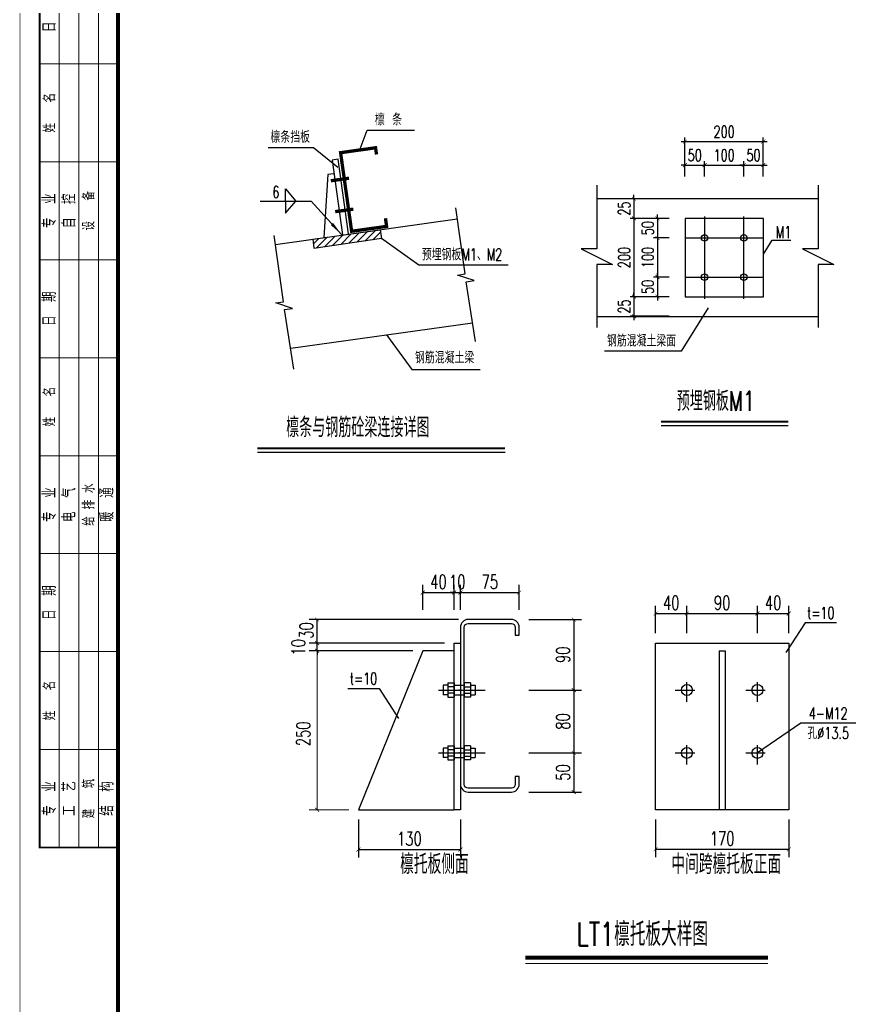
# Model space of a CAD drawing. Extents: x -21254 to 860439, y -324318 to 454338.
# Drawn here: x 716720 to 738396, y -209912 to -184760 of the extents above; entities that cross this region are included whole.
import ezdxf
from ezdxf.enums import TextEntityAlignment as Align

# ---------------------------------------------------------------- set-up
doc = ezdxf.new("R2010")
doc.units = 0
doc.header["$LTSCALE"] = 1000
doc.header["$MEASUREMENT"] = 0
for name, pattern in [('CONTINOUS', [0]), ('DASH', [0.35, 0.25, -0.1]), ('DASHED', [0.75, 0.5, -0.25]), ('DOTE', [2.42, 2, -0.2, 0.02, -0.2])]:
    doc.linetypes.add(name, pattern=pattern)
doc.layers.get('0').update_dxf_attribs({"linetype": 'CONTINUOUS'})
doc.layers.get('Defpoints').update_dxf_attribs({"linetype": 'CONTINUOUS', "lineweight": 5})
for name, color, linetype in [('COLUMN', 2, 'CONTINUOUS'), ('DIMENSION', 3, 'CONTINUOUS'), ('DOTE', 1, 'DOTE'), ('LIANG', 2, 'CONTINOUS'), ('LIANG_LT', 2, 'CONTINUOUS'), ('TEXT', 7, 'CONTINUOUS')]:
    doc.layers.add(name, color=color, linetype=linetype)
doc.layers.add('DIM', color=3, linetype='CONTINUOUS', lineweight=5)
doc.layers.add('FRAME', color=3, linetype='CONTINUOUS', lineweight=5)
doc.styles.add('DXFS', font='txt.shx', dxfattribs={"width": 0.65, "bigfont": 'dxfs.shx'})
doc.styles.add('TSSD_Dimension', font='TXT.shx', dxfattribs={"width": 0.7, "bigfont": 'hztxt.shx'})
doc.styles.add('TSSD_REIN', font='Tssdeng.shx', dxfattribs={"width": 0.7, "bigfont": 'hztxt.shx'})
doc.dimstyles.new('TSSD_100_100', dxfattribs={"dimtxt": 300, "dimasz": 100, "dimexe": 100, "dimexo": 250, "dimgap": 100, "dimtad": 1, "dimdec": 0, "dimzin": 0, "dimdsep": 46, "dimtxsty": 'TSSD_Dimension', "dimblk": 'ARCHTICK', "dimcen": 0, "dimdle": 100, "dimclrt": 3, "dimadec": 0, "dimazin": 0, "dimtfac": 1, "dimtdec": 0, "dimtix": 1, "dimtmove": 2, "dimatfit": 3, "dimfxl": 1, "dimtolj": 1, "dimtzin": 0, "dimarcsym": 0})
doc.dimstyles.new('TSSD_5_100', dxfattribs={"dimtxt": 350, "dimasz": 100, "dimexe": 200, "dimexo": 250, "dimgap": 100, "dimtad": 1, "dimdec": 0, "dimlfac": 0.05, "dimzin": 0, "dimdsep": 46, "dimtxsty": 'TSSD_Dimension', "dimblk": 'ARCHTICK', "dimblk1": 'ARCHTICK', "dimblk2": 'ARCHTICK', "dimcen": 0, "dimclrt": 7, "dimadec": 0, "dimazin": 0, "dimtfac": 1, "dimtdec": 0, "dimtix": 1, "dimtmove": 2, "dimatfit": 3, "dimldrblk": 'ARCHTICK', "dimfxl": 1, "dimtolj": 1, "dimtzin": 0, "dimarcsym": 0})

# ---------------------------------------------------------------- blocks, each defined once
blk = doc.blocks.new('_ARCHTICK')
at = {"color": 0, "linetype": 'ByBlock', "const_width": 0.15}
blk.add_lwpolyline([(-0.5, -0.5), (0.5, 0.5)], dxfattribs=at)
blk = doc.blocks.new('*D2110')
at = {"layer": 'Defpoints', "color": 0, "transparency": 16777216}
for p in [(733537, -189829), (732393, -191829), (733537, -191829)]:
    blk.add_point(p, dxfattribs=at)
at = {"layer": 'DIMENSION', "color": 0, "lineweight": -2, "transparency": 16777216}
for p, q in [((733287, -189829), (732293, -189829)), ((732393, -189729), (732393, -191929)), ((733287, -191829), (732293, -191829))]:
    blk.add_line(p, q, dxfattribs=at)
at = {"layer": 'DIMENSION', "color": 0, "lineweight": -2, "transparency": 16777216, "xscale": 100, "yscale": 100, "zscale": 100}
for p, rotation in [((732393, -189829), 90), ((732393, -191829), 270)]:
    blk.add_blockref('_ARCHTICK', p, dxfattribs=dict(at, rotation=rotation))
at = {"layer": 'DIMENSION', "color": 3, "transparency": 16777216, "insert": (732143, -190829), "char_height": 300, "attachment_point": 5, "rotation": 90, "style": 'TSSD_Dimension'}
blk.add_mtext('\\A1;200', dxfattribs=at)
blk = doc.blocks.new('*D2111')
at = {"layer": 'Defpoints', "color": 0, "transparency": 16777216}
for p in [(733537, -190329), (732993, -191329), (733537, -191329)]:
    blk.add_point(p, dxfattribs=at)
at = {"layer": 'DIMENSION', "color": 0, "lineweight": -2, "transparency": 16777216}
for p, q in [((733287, -190329), (732893, -190329)), ((732993, -190229), (732993, -191429)), ((733287, -191329), (732893, -191329))]:
    blk.add_line(p, q, dxfattribs=at)
at = {"layer": 'DIMENSION', "color": 0, "lineweight": -2, "transparency": 16777216, "xscale": 100, "yscale": 100, "zscale": 100}
for p, rotation in [((732993, -190329), 90), ((732993, -191329), 270)]:
    blk.add_blockref('_ARCHTICK', p, dxfattribs=dict(at, rotation=rotation))
at = {"layer": 'DIMENSION', "color": 3, "transparency": 16777216, "insert": (732743, -190829), "char_height": 300, "attachment_point": 5, "rotation": 90, "style": 'TSSD_Dimension'}
blk.add_mtext('\\A1;100', dxfattribs=at)
blk = doc.blocks.new('*D1801')
at = {"layer": 'Defpoints', "color": 0, "transparency": 16777216}
for p in [(733537, -191329), (732993, -191829), (733537, -191829)]:
    blk.add_point(p, dxfattribs=at)
at = {"layer": 'DIMENSION', "color": 0, "lineweight": -2, "transparency": 16777216}
for p, q in [((733287, -191329), (732893, -191329)), ((732993, -191329), (732993, -191229)), ((732993, -191329), (732993, -191829)), ((733287, -191829), (732893, -191829)), ((732993, -191829), (732993, -191929))]:
    blk.add_line(p, q, dxfattribs=at)
at = {"layer": 'DIMENSION', "color": 0, "lineweight": -2, "transparency": 16777216, "xscale": 100, "yscale": 100, "zscale": 100}
for p, rotation in [((732993, -191329), 270), ((732993, -191829), 90)]:
    blk.add_blockref('_ARCHTICK', p, dxfattribs=dict(at, rotation=rotation))
at = {"layer": 'DIMENSION', "color": 3, "transparency": 16777216, "insert": (732743, -191579), "char_height": 300, "attachment_point": 5, "rotation": 90, "style": 'TSSD_Dimension'}
blk.add_mtext('\\A1;50', dxfattribs=at)
blk = doc.blocks.new('*D1802')
at = {"layer": 'Defpoints', "color": 0, "transparency": 16777216}
for p in [(733537, -191829), (732393, -192329), (733537, -192329)]:
    blk.add_point(p, dxfattribs=at)
at = {"layer": 'DIMENSION', "color": 0, "lineweight": -2, "transparency": 16777216}
for p, q in [((733287, -191829), (732293, -191829)), ((732393, -191829), (732393, -191729)), ((732393, -191829), (732393, -192329)), ((733287, -192329), (732293, -192329)), ((732393, -192329), (732393, -192429))]:
    blk.add_line(p, q, dxfattribs=at)
at = {"layer": 'DIMENSION', "color": 0, "lineweight": -2, "transparency": 16777216, "xscale": 100, "yscale": 100, "zscale": 100}
for p, rotation in [((732393, -191829), 270), ((732393, -192329), 90)]:
    blk.add_blockref('_ARCHTICK', p, dxfattribs=dict(at, rotation=rotation))
at = {"layer": 'DIMENSION', "color": 3, "transparency": 16777216, "insert": (732143, -192079), "char_height": 300, "attachment_point": 5, "rotation": 90, "style": 'TSSD_Dimension'}
blk.add_mtext('\\A1;25', dxfattribs=at)
blk = doc.blocks.new('*D1803')
at = {"layer": 'Defpoints', "color": 0, "transparency": 16777216}
for p in [(735693, -187869), (733693, -189014), (735693, -189014)]:
    blk.add_point(p, dxfattribs=at)
at = {"layer": 'DIMENSION', "color": 0, "lineweight": -2, "transparency": 16777216}
for p, q in [((733593, -187869), (735793, -187869)), ((733693, -188764), (733693, -187769)), ((735693, -188764), (735693, -187769))]:
    blk.add_line(p, q, dxfattribs=at)
at = {"layer": 'DIMENSION', "color": 0, "lineweight": -2, "transparency": 16777216, "xscale": 100, "yscale": 100, "zscale": 100, "rotation": 180}
blk.add_blockref('_ARCHTICK', (733693, -187869), dxfattribs=at)
at = {"layer": 'DIMENSION', "color": 0, "lineweight": -2, "transparency": 16777216, "xscale": 100, "yscale": 100, "zscale": 100}
blk.add_blockref('_ARCHTICK', (735693, -187869), dxfattribs=at)
at = {"layer": 'DIMENSION', "color": 3, "transparency": 16777216, "insert": (734693, -187619), "char_height": 300, "attachment_point": 5, "style": 'TSSD_Dimension'}
blk.add_mtext('\\A1;200', dxfattribs=at)
blk = doc.blocks.new('*D1804')
at = {"layer": 'Defpoints', "color": 0, "transparency": 16777216}
for p in [(735193, -188469), (734193, -189014), (735193, -189014)]:
    blk.add_point(p, dxfattribs=at)
at = {"layer": 'DIMENSION', "color": 0, "lineweight": -2, "transparency": 16777216}
for p, q in [((734193, -188764), (734193, -188369)), ((735193, -188764), (735193, -188369)), ((734093, -188469), (735293, -188469))]:
    blk.add_line(p, q, dxfattribs=at)
at = {"layer": 'DIMENSION', "color": 0, "lineweight": -2, "transparency": 16777216, "xscale": 100, "yscale": 100, "zscale": 100, "rotation": 180}
blk.add_blockref('_ARCHTICK', (734193, -188469), dxfattribs=at)
at = {"layer": 'DIMENSION', "color": 0, "lineweight": -2, "transparency": 16777216, "xscale": 100, "yscale": 100, "zscale": 100}
blk.add_blockref('_ARCHTICK', (735193, -188469), dxfattribs=at)
at = {"layer": 'DIMENSION', "color": 3, "transparency": 16777216, "insert": (734693, -188219), "char_height": 300, "attachment_point": 5, "style": 'TSSD_Dimension'}
blk.add_mtext('\\A1;100', dxfattribs=at)
blk = doc.blocks.new('*D1805')
at = {"layer": 'Defpoints', "color": 0, "transparency": 16777216}
for p in [(734193, -188469), (733693, -189014), (734193, -189014)]:
    blk.add_point(p, dxfattribs=at)
at = {"layer": 'DIMENSION', "color": 0, "lineweight": -2, "transparency": 16777216}
for p, q in [((733693, -188764), (733693, -188369)), ((734193, -188764), (734193, -188369)), ((733693, -188469), (733593, -188469)), ((733693, -188469), (734193, -188469)), ((734193, -188469), (734293, -188469))]:
    blk.add_line(p, q, dxfattribs=at)
at = {"layer": 'DIMENSION', "color": 0, "lineweight": -2, "transparency": 16777216, "xscale": 100, "yscale": 100, "zscale": 100}
blk.add_blockref('_ARCHTICK', (733693, -188469), dxfattribs=at)
at = {"layer": 'DIMENSION', "color": 0, "lineweight": -2, "transparency": 16777216, "xscale": 100, "yscale": 100, "zscale": 100, "rotation": 180}
blk.add_blockref('_ARCHTICK', (734193, -188469), dxfattribs=at)
at = {"layer": 'DIMENSION', "color": 3, "transparency": 16777216, "insert": (733943, -188219), "char_height": 300, "attachment_point": 5, "style": 'TSSD_Dimension'}
blk.add_mtext('\\A1;50', dxfattribs=at)
blk = doc.blocks.new('*D1806')
at = {"layer": 'Defpoints', "color": 0, "transparency": 16777216}
for p in [(733537, -189829), (732993, -190329), (733537, -190329)]:
    blk.add_point(p, dxfattribs=at)
at = {"layer": 'DIMENSION', "color": 0, "lineweight": -2, "transparency": 16777216}
for p, q in [((733287, -189829), (732893, -189829)), ((732993, -189829), (732993, -189729)), ((732993, -189829), (732993, -190329)), ((733287, -190329), (732893, -190329)), ((732993, -190329), (732993, -190429))]:
    blk.add_line(p, q, dxfattribs=at)
at = {"layer": 'DIMENSION', "color": 0, "lineweight": -2, "transparency": 16777216, "xscale": 100, "yscale": 100, "zscale": 100}
for p, rotation in [((732993, -189829), 270), ((732993, -190329), 90)]:
    blk.add_blockref('_ARCHTICK', p, dxfattribs=dict(at, rotation=rotation))
at = {"layer": 'DIMENSION', "color": 3, "transparency": 16777216, "insert": (732743, -190079), "char_height": 300, "attachment_point": 5, "rotation": 90, "style": 'TSSD_Dimension'}
blk.add_mtext('\\A1;50', dxfattribs=at)
blk = doc.blocks.new('*D1807')
at = {"layer": 'Defpoints', "color": 0, "transparency": 16777216}
for p in [(733537, -189329), (732393, -189829), (733537, -189829)]:
    blk.add_point(p, dxfattribs=at)
at = {"layer": 'DIMENSION', "color": 0, "lineweight": -2, "transparency": 16777216}
for p, q in [((733287, -189329), (732293, -189329)), ((732393, -189329), (732393, -189229)), ((732393, -189329), (732393, -189829)), ((733287, -189829), (732293, -189829)), ((732393, -189829), (732393, -189929))]:
    blk.add_line(p, q, dxfattribs=at)
at = {"layer": 'DIMENSION', "color": 0, "lineweight": -2, "transparency": 16777216, "xscale": 100, "yscale": 100, "zscale": 100}
for p, rotation in [((732393, -189329), 270), ((732393, -189829), 90)]:
    blk.add_blockref('_ARCHTICK', p, dxfattribs=dict(at, rotation=rotation))
at = {"layer": 'DIMENSION', "color": 3, "transparency": 16777216, "insert": (732143, -189579), "char_height": 300, "attachment_point": 5, "rotation": 90, "style": 'TSSD_Dimension'}
blk.add_mtext('\\A1;25', dxfattribs=at)
blk = doc.blocks.new('*D1808')
at = {"layer": 'Defpoints', "color": 0, "transparency": 16777216}
for p in [(735693, -188469), (735193, -189014), (735693, -189014)]:
    blk.add_point(p, dxfattribs=at)
at = {"layer": 'DIMENSION', "color": 0, "lineweight": -2, "transparency": 16777216}
for p, q in [((735193, -188764), (735193, -188369)), ((735693, -188764), (735693, -188369)), ((735193, -188469), (735093, -188469)), ((735193, -188469), (735693, -188469)), ((735693, -188469), (735793, -188469))]:
    blk.add_line(p, q, dxfattribs=at)
at = {"layer": 'DIMENSION', "color": 0, "lineweight": -2, "transparency": 16777216, "xscale": 100, "yscale": 100, "zscale": 100}
blk.add_blockref('_ARCHTICK', (735193, -188469), dxfattribs=at)
at = {"layer": 'DIMENSION', "color": 0, "lineweight": -2, "transparency": 16777216, "xscale": 100, "yscale": 100, "zscale": 100, "rotation": 180}
blk.add_blockref('_ARCHTICK', (735693, -188469), dxfattribs=at)
at = {"layer": 'DIMENSION', "color": 3, "transparency": 16777216, "insert": (735443, -188219), "char_height": 300, "attachment_point": 5, "style": 'TSSD_Dimension'}
blk.add_mtext('\\A1;50', dxfattribs=at)
blk = doc.blocks.new('M12')
at = {"layer": 'LIANG'}
for p, q in [((-20.5, 6), (-20.5, -6)), ((-14.5, 6), (-20.5, 6)), ((-14.5, 9), (-14.5, -9)), ((-14.5, 9), (-6.5, 9)), ((-6.5, 4), (-14.5, 4)), ((-6.5, 9), (-6.5, -9)), ((14.5, 9), (6.5, 9)), ((6.5, 9), (6.5, -9)), ((6.5, 4), (14.5, 4)), ((14.5, 9), (14.5, -9)), ((14.5, 6), (20.5, 6)), ((20.5, 6), (20.5, -6)), ((-14.5, -6), (-20.5, -6)), ((-6.5, -4), (-14.5, -4)), ((-14.5, -9), (-6.5, -9)), ((6.5, -4), (14.5, -4)), ((14.5, -9), (6.5, -9)), ((14.5, -6), (20.5, -6))]:
    blk.add_line(p, q, dxfattribs=at)
at = {"layer": 'LIANG', "linetype": 'DASH', "ltscale": 0.2}
for p, q in [((6.5, 6), (-6.5, 6)), ((6.5, -6), (-6.5, -6))]:
    blk.add_line(p, q, dxfattribs=at)
at = {"layer": 'LIANG'}
blk.add_point((0, 0), dxfattribs=at)
blk = doc.blocks.new('*D1831')
at = {"layer": 'Defpoints', "color": 0, "transparency": 16777216}
for p in [(725363, -204921), (727964, -204921), (727964, -205938)]:
    blk.add_point(p, dxfattribs=at)
at = {"layer": 'DIM', "color": 0, "lineweight": -2, "transparency": 16777216}
for p, q in [((725363, -205171), (725363, -206138)), ((727964, -205171), (727964, -206138)), ((725363, -205938), (727964, -205938))]:
    blk.add_line(p, q, dxfattribs=at)
at = {"layer": 'DIM', "color": 0, "lineweight": -2, "transparency": 16777216, "xscale": 100, "yscale": 100, "zscale": 100, "rotation": 180}
blk.add_blockref('_ARCHTICK', (725363, -205938), dxfattribs=at)
at = {"layer": 'DIM', "color": 0, "lineweight": -2, "transparency": 16777216, "xscale": 100, "yscale": 100, "zscale": 100}
blk.add_blockref('_ARCHTICK', (727964, -205938), dxfattribs=at)
at = {"layer": 'DIM', "color": 7, "transparency": 16777216, "insert": (726663, -205663), "char_height": 350, "attachment_point": 5, "style": 'TSSD_Dimension'}
blk.add_mtext('\\A1;130', dxfattribs=at)
blk = doc.blocks.new('*D1832')
at = {"layer": 'Defpoints', "color": 0, "transparency": 16777216}
for p in [(729464, -200067), (729464, -201867), (730856, -201867)]:
    blk.add_point(p, dxfattribs=at)
at = {"layer": 'DIM', "color": 0, "lineweight": -2, "transparency": 16777216}
for p, q in [((729714, -200067), (731056, -200067)), ((730856, -200067), (730856, -201867)), ((729714, -201867), (731056, -201867))]:
    blk.add_line(p, q, dxfattribs=at)
at = {"layer": 'DIM', "color": 0, "lineweight": -2, "transparency": 16777216, "xscale": 100, "yscale": 100, "zscale": 100}
for p, rotation in [((730856, -200067), 90), ((730856, -201867), 270)]:
    blk.add_blockref('_ARCHTICK', p, dxfattribs=dict(at, rotation=rotation))
at = {"layer": 'DIM', "color": 7, "transparency": 16777216, "insert": (730581, -200967), "char_height": 350, "attachment_point": 5, "rotation": 90, "style": 'TSSD_Dimension'}
blk.add_mtext('\\A1;90', dxfattribs=at)
blk = doc.blocks.new('*D1833')
at = {"layer": 'Defpoints', "color": 0, "transparency": 16777216}
for p in [(729464, -201867), (729464, -203471), (730856, -203471)]:
    blk.add_point(p, dxfattribs=at)
at = {"layer": 'DIM', "color": 0, "lineweight": -2, "transparency": 16777216}
for p, q in [((729714, -201867), (731056, -201867)), ((730856, -201867), (730856, -203471)), ((729714, -203471), (731056, -203471))]:
    blk.add_line(p, q, dxfattribs=at)
at = {"layer": 'DIM', "color": 0, "lineweight": -2, "transparency": 16777216, "xscale": 100, "yscale": 100, "zscale": 100}
for p, rotation in [((730856, -201867), 90), ((730856, -203471), 270)]:
    blk.add_blockref('_ARCHTICK', p, dxfattribs=dict(at, rotation=rotation))
at = {"layer": 'DIM', "color": 7, "transparency": 16777216, "insert": (730581, -202669), "char_height": 350, "attachment_point": 5, "rotation": 90, "style": 'TSSD_Dimension'}
blk.add_mtext('\\A1;80', dxfattribs=at)
blk = doc.blocks.new('*D1834')
at = {"layer": 'Defpoints', "color": 0, "transparency": 16777216}
for p in [(729464, -203471), (729464, -204471), (730856, -204471)]:
    blk.add_point(p, dxfattribs=at)
at = {"layer": 'DIM', "color": 0, "lineweight": -2, "transparency": 16777216}
for p, q in [((729714, -203471), (731056, -203471)), ((730856, -203471), (730856, -204471)), ((729714, -204471), (731056, -204471))]:
    blk.add_line(p, q, dxfattribs=at)
at = {"layer": 'DIM', "color": 0, "lineweight": -2, "transparency": 16777216, "xscale": 100, "yscale": 100, "zscale": 100}
for p, rotation in [((730856, -203471), 90), ((730856, -204471), 270)]:
    blk.add_blockref('_ARCHTICK', p, dxfattribs=dict(at, rotation=rotation))
at = {"layer": 'DIM', "color": 7, "transparency": 16777216, "insert": (730581, -203971), "char_height": 350, "attachment_point": 5, "rotation": 90, "style": 'TSSD_Dimension'}
blk.add_mtext('\\A1;50', dxfattribs=at)
blk = doc.blocks.new('*D1835')
at = {"layer": 'Defpoints', "color": 0, "transparency": 16777216}
for p in [(727804, -199380), (727004, -200067), (727804, -200067)]:
    blk.add_point(p, dxfattribs=at)
at = {"layer": 'DIM', "color": 0, "lineweight": -2, "transparency": 16777216}
for p, q in [((727004, -199817), (727004, -199180)), ((727804, -199817), (727804, -199180)), ((727004, -199380), (727804, -199380))]:
    blk.add_line(p, q, dxfattribs=at)
at = {"layer": 'DIM', "color": 0, "lineweight": -2, "transparency": 16777216, "xscale": 100, "yscale": 100, "zscale": 100, "rotation": 180}
blk.add_blockref('_ARCHTICK', (727004, -199380), dxfattribs=at)
at = {"layer": 'DIM', "color": 0, "lineweight": -2, "transparency": 16777216, "xscale": 100, "yscale": 100, "zscale": 100}
blk.add_blockref('_ARCHTICK', (727804, -199380), dxfattribs=at)
at = {"layer": 'DIM', "color": 7, "transparency": 16777216, "insert": (727404, -199105), "char_height": 350, "attachment_point": 5, "style": 'TSSD_Dimension'}
blk.add_mtext('\\A1;40', dxfattribs=at)
blk = doc.blocks.new('*D1836')
at = {"layer": 'Defpoints', "color": 0, "transparency": 16777216}
for p in [(727964, -199380), (727804, -200067), (727964, -200067)]:
    blk.add_point(p, dxfattribs=at)
at = {"layer": 'DIM', "color": 0, "lineweight": -2, "transparency": 16777216}
for p, q in [((727804, -199817), (727804, -199180)), ((727964, -199817), (727964, -199180)), ((727804, -199380), (727704, -199380)), ((727804, -199380), (727964, -199380)), ((727964, -199380), (728064, -199380))]:
    blk.add_line(p, q, dxfattribs=at)
at = {"layer": 'DIM', "color": 0, "lineweight": -2, "transparency": 16777216, "xscale": 100, "yscale": 100, "zscale": 100}
blk.add_blockref('_ARCHTICK', (727804, -199380), dxfattribs=at)
at = {"layer": 'DIM', "color": 0, "lineweight": -2, "transparency": 16777216, "xscale": 100, "yscale": 100, "zscale": 100, "rotation": 180}
blk.add_blockref('_ARCHTICK', (727964, -199380), dxfattribs=at)
at = {"layer": 'DIM', "color": 7, "transparency": 16777216, "insert": (727884, -199105), "char_height": 350, "attachment_point": 5, "style": 'TSSD_Dimension'}
blk.add_mtext('\\A1;10', dxfattribs=at)
blk = doc.blocks.new('*D1837')
at = {"layer": 'Defpoints', "color": 0, "transparency": 16777216}
for p in [(729464, -199380), (727964, -200067), (729464, -200067)]:
    blk.add_point(p, dxfattribs=at)
at = {"layer": 'DIM', "color": 0, "lineweight": -2, "transparency": 16777216}
for p, q in [((727964, -199817), (727964, -199180)), ((729464, -199817), (729464, -199180)), ((727964, -199380), (729464, -199380))]:
    blk.add_line(p, q, dxfattribs=at)
at = {"layer": 'DIM', "color": 0, "lineweight": -2, "transparency": 16777216, "xscale": 100, "yscale": 100, "zscale": 100, "rotation": 180}
blk.add_blockref('_ARCHTICK', (727964, -199380), dxfattribs=at)
at = {"layer": 'DIM', "color": 0, "lineweight": -2, "transparency": 16777216, "xscale": 100, "yscale": 100, "zscale": 100}
blk.add_blockref('_ARCHTICK', (729464, -199380), dxfattribs=at)
at = {"layer": 'DIM', "color": 7, "transparency": 16777216, "insert": (728714, -199105), "char_height": 350, "attachment_point": 5, "style": 'TSSD_Dimension'}
blk.add_mtext('\\A1;75', dxfattribs=at)
blk = doc.blocks.new('*D1838')
at = {"layer": 'Defpoints', "color": 0, "transparency": 16777216}
for p in [(724307, -200667), (727804, -200667), (727004, -200865)]:
    blk.add_point(p, dxfattribs=at)
at = {"layer": 'DIM', "color": 0, "lineweight": -2, "transparency": 16777216}
for p, q in [((727554, -200667), (724107, -200667)), ((724307, -200667), (724307, -200567)), ((724307, -200865), (724307, -200667)), ((726754, -200865), (724107, -200865)), ((724307, -200865), (724307, -200965))]:
    blk.add_line(p, q, dxfattribs=at)
at = {"layer": 'DIM', "color": 0, "lineweight": -2, "transparency": 16777216, "xscale": 100, "yscale": 100, "zscale": 100}
for p, rotation in [((724307, -200667), 270), ((724307, -200865), 90)]:
    blk.add_blockref('_ARCHTICK', p, dxfattribs=dict(at, rotation=rotation))
at = {"layer": 'DIM', "color": 7, "transparency": 16777216, "insert": (723827, -200775), "char_height": 350, "attachment_point": 5, "rotation": 90, "style": 'TSSD_Dimension'}
blk.add_mtext('\\A1;10', dxfattribs=at)
blk = doc.blocks.new('*D1839')
at = {"layer": 'Defpoints', "color": 0, "transparency": 16777216}
for p in [(724307, -200067), (728164, -200067), (727004, -200667)]:
    blk.add_point(p, dxfattribs=at)
at = {"layer": 'DIM', "color": 0, "lineweight": -2, "transparency": 16777216}
for p, q in [((727914, -200067), (724107, -200067)), ((724307, -200667), (724307, -200067)), ((726754, -200667), (724107, -200667))]:
    blk.add_line(p, q, dxfattribs=at)
at = {"layer": 'DIM', "color": 0, "lineweight": -2, "transparency": 16777216, "xscale": 100, "yscale": 100, "zscale": 100}
for p, rotation in [((724307, -200067), 90), ((724307, -200667), 270)]:
    blk.add_blockref('_ARCHTICK', p, dxfattribs=dict(at, rotation=rotation))
at = {"layer": 'DIM', "color": 7, "transparency": 16777216, "insert": (724032, -200346), "char_height": 350, "attachment_point": 5, "rotation": 90, "style": 'TSSD_Dimension'}
blk.add_mtext('\\A1;30', dxfattribs=at)
blk = doc.blocks.new('*D1840')
at = {"layer": 'Defpoints', "color": 0, "transparency": 16777216}
for p in [(733743, -199916), (732943, -200667), (733743, -200667)]:
    blk.add_point(p, dxfattribs=at)
at = {"layer": 'DIM', "color": 0, "lineweight": -2, "transparency": 16777216}
for p, q in [((732943, -200417), (732943, -199716)), ((732943, -199916), (733743, -199916)), ((733743, -200417), (733743, -199716))]:
    blk.add_line(p, q, dxfattribs=at)
at = {"layer": 'DIM', "color": 0, "lineweight": -2, "transparency": 16777216, "xscale": 100, "yscale": 100, "zscale": 100, "rotation": 180}
blk.add_blockref('_ARCHTICK', (732943, -199916), dxfattribs=at)
at = {"layer": 'DIM', "color": 0, "lineweight": -2, "transparency": 16777216, "xscale": 100, "yscale": 100, "zscale": 100}
blk.add_blockref('_ARCHTICK', (733743, -199916), dxfattribs=at)
at = {"layer": 'DIM', "color": 7, "transparency": 16777216, "insert": (733343, -199641), "char_height": 350, "attachment_point": 5, "style": 'TSSD_Dimension'}
blk.add_mtext('\\A1;40', dxfattribs=at)
blk = doc.blocks.new('*D1841')
at = {"layer": 'Defpoints', "color": 0, "transparency": 16777216}
for p in [(735543, -199916), (733743, -200667), (735543, -200667)]:
    blk.add_point(p, dxfattribs=at)
at = {"layer": 'DIM', "color": 0, "lineweight": -2, "transparency": 16777216}
for p, q in [((733743, -200417), (733743, -199716)), ((733743, -199916), (735543, -199916)), ((735543, -200417), (735543, -199716))]:
    blk.add_line(p, q, dxfattribs=at)
at = {"layer": 'DIM', "color": 0, "lineweight": -2, "transparency": 16777216, "xscale": 100, "yscale": 100, "zscale": 100, "rotation": 180}
blk.add_blockref('_ARCHTICK', (733743, -199916), dxfattribs=at)
at = {"layer": 'DIM', "color": 0, "lineweight": -2, "transparency": 16777216, "xscale": 100, "yscale": 100, "zscale": 100}
blk.add_blockref('_ARCHTICK', (735543, -199916), dxfattribs=at)
at = {"layer": 'DIM', "color": 7, "transparency": 16777216, "insert": (734643, -199641), "char_height": 350, "attachment_point": 5, "style": 'TSSD_Dimension'}
blk.add_mtext('\\A1;90', dxfattribs=at)
blk = doc.blocks.new('*D1842')
at = {"layer": 'Defpoints', "color": 0, "transparency": 16777216}
for p in [(736343, -199916), (735543, -200667), (736343, -200667)]:
    blk.add_point(p, dxfattribs=at)
at = {"layer": 'DIM', "color": 0, "lineweight": -2, "transparency": 16777216}
for p, q in [((735543, -200417), (735543, -199716)), ((735543, -199916), (736343, -199916)), ((736343, -200417), (736343, -199716))]:
    blk.add_line(p, q, dxfattribs=at)
at = {"layer": 'DIM', "color": 0, "lineweight": -2, "transparency": 16777216, "xscale": 100, "yscale": 100, "zscale": 100, "rotation": 180}
blk.add_blockref('_ARCHTICK', (735543, -199916), dxfattribs=at)
at = {"layer": 'DIM', "color": 0, "lineweight": -2, "transparency": 16777216, "xscale": 100, "yscale": 100, "zscale": 100}
blk.add_blockref('_ARCHTICK', (736343, -199916), dxfattribs=at)
at = {"layer": 'DIM', "color": 7, "transparency": 16777216, "insert": (735943, -199641), "char_height": 350, "attachment_point": 5, "style": 'TSSD_Dimension'}
blk.add_mtext('\\A1;40', dxfattribs=at)
blk = doc.blocks.new('*D1843')
at = {"layer": 'Defpoints', "color": 0, "transparency": 16777216}
for p in [(732943, -204921), (736343, -204921), (736343, -205931)]:
    blk.add_point(p, dxfattribs=at)
at = {"layer": 'DIM', "color": 0, "lineweight": -2, "transparency": 16777216}
for p, q in [((732943, -205171), (732943, -206131)), ((736343, -205171), (736343, -206131)), ((732943, -205931), (736343, -205931))]:
    blk.add_line(p, q, dxfattribs=at)
at = {"layer": 'DIM', "color": 0, "lineweight": -2, "transparency": 16777216, "xscale": 100, "yscale": 100, "zscale": 100, "rotation": 180}
blk.add_blockref('_ARCHTICK', (732943, -205931), dxfattribs=at)
at = {"layer": 'DIM', "color": 0, "lineweight": -2, "transparency": 16777216, "xscale": 100, "yscale": 100, "zscale": 100}
blk.add_blockref('_ARCHTICK', (736343, -205931), dxfattribs=at)
at = {"layer": 'DIM', "color": 7, "transparency": 16777216, "insert": (734643, -205656), "char_height": 350, "attachment_point": 5, "style": 'TSSD_Dimension'}
blk.add_mtext('\\A1;170', dxfattribs=at)
blk = doc.blocks.new('BW-43091906', base_point=(-152259, 7688, 0))
at = {"layer": 'FRAME'}
for points, const_width in [([(-152259, 49688), (-152259, 7688), (-92859, 7688), (-92859, 49688)], 20), ([(-149759, 48688), (-149759, 8688), (-93859, 8688), (-93859, 48688)], 100)]:
    blk.add_lwpolyline(points, close=True, dxfattribs=dict(at, const_width=const_width))
at = {"layer": 'FRAME', "const_width": 50}
blk.add_lwpolyline([(-149759, 48688), (-151759, 48688), (-151759, 26188), (-149759, 26188)], dxfattribs=at)
at = {"layer": 'FRAME'}
for points in [[(-151259, 26188), (-151259, 48688)], [(-150759, 26188), (-150759, 48688)], [(-150259, 26188), (-150259, 48688)], [(-149759, 46188), (-151759, 46188)], [(-149759, 43688), (-151759, 43688)], [(-149759, 41188), (-151759, 41188)], [(-149759, 38688), (-151759, 38688)], [(-149759, 36188), (-151759, 36188)], [(-149759, 33688), (-151759, 33688)], [(-149759, 31188), (-151759, 31188)], [(-149759, 28688), (-151759, 28688)]]:
    blk.add_lwpolyline(points, dxfattribs=at)
at = {"layer": 'FRAME', "char_height": 300, "attachment_point": 5, "rotation": 90, "style": 'DXFS'}
for s, insert, width in [('{\\f宋体|b0|i0|c134|p2;日\\Ftxt.shx,dxfs.shx|c134;  \\f宋体|b0|i0|c134|p2;期\\P}', (-151509, 47438), 1132.5), ('姓   名', (-151509, 44938), 1185), ('{\\f宋体|b0|i0|c134|p2;专\\Ftxt.shx,dxfs.shx|c134;  \\f宋体|b0|i0|c134|p2;业\\P}', (-151509, 42438), 1203.38), ('{\\f宋体|b0|i0|c134|p2;自\\Ftxt.shx,dxfs.shx|c134;  \\f宋体|b0|i0|c134|p2;控\\P}', (-151009, 42438), 1148.25), ('设   备', (-150509, 42438), 1227), ('{\\f宋体|b0|i0|c134|p2;日\\Ftxt.shx,dxfs.shx|c134;  \\f宋体|b0|i0|c134|p2;期\\P}', (-151509, 39938), 1132.5), ('姓   名', (-151509, 37438), 1185), ('{\\f宋体|b0|i0|c134|p2;专\\Ftxt.shx,dxfs.shx|c134;  \\f宋体|b0|i0|c134|p2;业\\P}', (-151509, 34938), 1203.38), ('{\\f宋体|b0|i0|c134|p2;电\\Ftxt.shx,dxfs.shx|c134;  \\f宋体|b0|i0|c134|p2;气\\P}', (-151009, 34938), 1182.38), ('给 排 水', (-150509, 34938), 1352.62), ('{\\f宋体|b0|i0|c134|p2;暖\\Ftxt.shx,dxfs.shx|c134;  \\f宋体|b0|i0|c134|p2;通\\P}', (-150039, 34938), 1200.75), ('{\\f宋体|b0|i0|c134|p2;日\\Ftxt.shx,dxfs.shx|c134;  \\f宋体|b0|i0|c134|p2;期\\P}', (-151509, 32438), 1132.5), ('姓   名', (-151509, 29938), 1185), ('{\\f宋体|b0|i0|c134|p2;专\\Ftxt.shx,dxfs.shx|c134;  \\f宋体|b0|i0|c134|p2;业\\P}', (-151509, 27438), 1203.38), ('{\\f宋体|b0|i0|c134|p2;工\\Ftxt.shx,dxfs.shx|c134;  \\f宋体|b0|i0|c134|p2;艺\\P}', (-151009, 27438), 1177.12), ('建   筑', (-150509, 27438), 1206), ('{\\f宋体|b0|i0|c134|p2;结\\Ftxt.shx,dxfs.shx|c134;  \\f宋体|b0|i0|c134|p2;构\\P}', (-150039, 27438), 1192.88)]:
    blk.add_mtext(s, dxfattribs=dict(at, insert=insert, width=width))

msp = doc.modelspace()

# ---------------------------------------------------------------- hatches: boundary and pattern name
at = {"layer": 'DIMENSION'}
h = msp.add_hatch(dxfattribs=at)
h.set_pattern_fill('ANSI31', color=256, scale=1000, style=0)
h.set_pattern_definition([(45, (517853.63, -25258.06), (-88.38835, 88.38835), [])])
h.paths.add_polyline_path([(725949.883, -190347.967), (725917.96, -190120.825), (724196.188, -190362.804), (724228.111, -190589.947)])

# ---------------------------------------------------------------- linework, layer by layer
at = {"layer": 'COLUMN'}
msp.add_lwpolyline([(727803.582, -200864.837), (727003.582, -200864.837), (725363.373, -204920.955), (727803.582, -204920.955)], dxfattribs=at)
at = {"layer": 'DIM'}
for p, q in [((726753.582, -200864.837), (724107.009, -200864.837)), ((724307.009, -204920.955), (724307.009, -200864.837)), ((725113.373, -204920.955), (724107.009, -204920.955))]:
    msp.add_line(p, q, dxfattribs=at)
msp.add_lwpolyline([(729623.488, -208849.21), (735808.493, -208849.21)], dxfattribs=at)
at = {"layer": 'DIMENSION'}
for p, q in [((725408.332, -188053.623), (725586.886, -187582.273)), ((725586.886, -187582.273), (726794.828, -187582.273)), ((723058.054, -188024.756), (724219.163, -188024.756)), ((724219.163, -188024.756), (724834.426, -188524.773)), ((724842.825, -188319.541), (724688.413, -188341.242)), ((724688.413, -188341.242), (724956.99, -190252.269)), ((725110.294, -190222.681), (724842.825, -188319.541)), ((724582.101, -188710.075), (724476.146, -190318.924)), ((724737.477, -188690.353), (724582.101, -188710.075)), ((723502.984, -189387.42), (723502.984, -189078.42)), ((723502.984, -189078.42), (723766.577, -189387.42)), ((722852.953, -189387.42), (724153.015, -189387.42)), ((723502.984, -189387.42), (723502.984, -189696.42)), ((723502.984, -189696.42), (723766.577, -189387.42)), ((724153.015, -189387.42), (724930.421, -190241.149)), ((737090.503, -189330.126), (731443.081, -189330.126)), ((723243.236, -190493.122), (727884.877, -189840.782)), ((733694.696, -189830.126), (733694.696, -191830.126)), ((735694.696, -189830.126), (733694.696, -189830.126)), ((734194.696, -189780.126), (734194.696, -191880.126)), ((735194.696, -191880.126), (735194.696, -189780.126)), ((735694.696, -191830.126), (735694.696, -189830.126)), ((724196.188, -190362.804), (725917.96, -190120.825)), ((725917.96, -190120.825), (725949.883, -190347.967)), ((724196.188, -190362.804), (724228.111, -190589.947)), ((724228.111, -190589.947), (725948.582, -190338.714)), ((733694.696, -190330.126), (735694.696, -190330.126)), ((733694.696, -191330.126), (735694.696, -191330.126)), ((733694.696, -191830.126), (735694.696, -191830.126)), ((731443.081, -192330.126), (737090.503, -192330.126)), ((723633.932, -193145.534), (728276.328, -192493.088)), ((733085.68, -195119.899), (736327.983, -195119.899)), ((722785.192, -195799.21), (729102.086, -195799.21))]:
    msp.add_line(p, q, dxfattribs=at)
for points, const_width in [([(725823.183, -188199.245), (725799.087, -188027.79), (724906.924, -188153.176), (725188.85, -190159.189), (726081.013, -190033.803), (726052.098, -189828.058)], 84.375), ([(724657.76, -188870.072), (725120.998, -188804.968)], 84.375), ([(724768.603, -189658.761), (725231.841, -189593.657)], 84.375), ([(733085.68, -195019.899), (736327.983, -195019.899)], 50), ([(722785.479, -195701.707), (729101.757, -195701.707)], 50)]:
    msp.add_lwpolyline(points, dxfattribs=dict(at, const_width=const_width))
for points in [[(731443.081, -188981.335), (731443.081, -190609.418), (731043.081, -190609.418), (731843.081, -191009.418), (731443.081, -191009.418), (731443.081, -192615.679)], [(737090.503, -188981.335), (737090.503, -190609.418), (736690.503, -190609.418), (737490.503, -191009.418), (737090.503, -191009.418), (737090.503, -192615.679)], [(728350.982, -192971.918), (728112.95, -191445.189), (728311.004, -191417.354), (727887.062, -191274.97), (728085.116, -191247.135), (727844.862, -189559.734)], [(723717.452, -193681.232), (723479.421, -192154.504), (723677.474, -192126.669), (723253.532, -191984.285), (723451.586, -191956.45), (723211.332, -190269.048)], [(725948.582, -190338.714), (726905.904, -191012.431), (729178.296, -191012.431)], [(735696.768, -190739.252), (735918.727, -190382.276), (736391.274, -190382.276)], [(734282.111, -192110.606), (733592.606, -193219.418), (731637.965, -193219.418)], [(726075.524, -192802.391), (726723.08, -193683.483), (728464.69, -193683.483)]]:
    msp.add_lwpolyline(points, dxfattribs=at)
for centre in [(734194.696, -190330.126), (735194.696, -190330.126), (734194.696, -191330.126), (735194.696, -191330.126)]:
    msp.add_circle(centre, 83.414, dxfattribs=at)
msp.add_solid([(724714.792, -189945.504), (724933.135, -190243.582), (724655.752, -189999.487)], dxfattribs=at)
at = {"layer": 'DOTE'}
for p, q in [((727404.109, -201866.837), (728593.893, -201866.837)), ((727404.109, -203470.837), (728593.893, -203470.837))]:
    msp.add_line(p, q, dxfattribs=at)
at = {"layer": 'LIANG_LT', "color": 2}
for p, q in [((734563.11, -200866.837), (734723.11, -200866.837)), ((734563.11, -200866.837), (734563.11, -204920.955)), ((734723.11, -200866.837), (734723.11, -204920.955))]:
    msp.add_line(p, q, dxfattribs=at)
at = {"layer": 'LIANG_LT', "color": 1, "linetype": 'DASHED'}
for p, q in [((733743.11, -202166.836), (733743.11, -201566.837)), ((735543.11, -202166.836), (735543.11, -201566.837)), ((733443.111, -201866.837), (734043.11, -201866.837)), ((735243.111, -201866.837), (735843.11, -201866.837)), ((733743.11, -203770.836), (733743.11, -203170.837)), ((735543.11, -203770.836), (735543.11, -203170.837)), ((733443.111, -203470.837), (734043.11, -203470.837)), ((735243.111, -203470.837), (735843.11, -203470.837))]:
    msp.add_line(p, q, dxfattribs=at)
at = {"layer": 'LIANG_LT'}
msp.add_lwpolyline([(728163.582, -204470.837), (729263.582, -204470.837, 0.414213562), (729463.582, -204270.837), (729463.582, -204070.837), (729363.582, -204070.837), (729363.582, -204270.837, -0.414213562), (729263.582, -204370.837), (728163.582, -204370.837, -0.414213562), (728063.582, -204270.837), (728063.582, -200266.837, -0.414213562), (728163.582, -200166.837), (729263.582, -200166.837, -0.414213562), (729363.582, -200266.837), (729363.582, -200466.837), (729463.582, -200466.837), (729463.582, -200266.837, 0.414213562), (729263.582, -200066.837), (728163.582, -200066.837, 0.414213562), (727963.582, -200266.837), (727963.582, -204270.837, 0.414213562)], format="xyb", close=True, dxfattribs=at)
at = {"layer": 'LIANG_LT', "color": 3}
for points in [[(737558.937, -200148.289), (736758.937, -200148.289), (736267.176, -200908.524)], [(725091.277, -201826.063), (725891.277, -201826.063), (726383.038, -202590.298)], [(738049.16, -202714.461), (736649.16, -202714.461), (735543.11, -203470.837)]]:
    msp.add_lwpolyline(points, dxfattribs=at)
at = {"layer": 'LIANG_LT'}
msp.add_lwpolyline([(727803.582, -200666.837), (727963.582, -200666.837), (727963.582, -204920.955), (727803.582, -204920.955)], close=True, dxfattribs=at)
at = {"layer": 'LIANG_LT', "color": 2}
msp.add_lwpolyline([(736343.11, -204920.955), (732943.11, -204920.955), (732943.11, -200666.837), (736343.11, -200666.837)], close=True, dxfattribs=at)
at = {"layer": 'LIANG_LT', "color": 3, "const_width": 100}
msp.add_lwpolyline([(729623.586, -208699.21), (735808.493, -208699.21)], dxfattribs=at)
at = {"layer": 'LIANG_LT', "color": 2}
for centre in [(733743.11, -201866.837), (735543.11, -201866.837), (733743.11, -203470.837), (735543.11, -203470.837)]:
    msp.add_circle(centre, 140, dxfattribs=at)

# ---------------------------------------------------------------- block references
at = {"layer": 'DIM', "xscale": 100, "yscale": 100, "zscale": 100}
for p, rotation in [((724307.009, -200864.837), 90), ((730856.175, -204470.837), 90), ((724307.009, -204920.955), 270)]:
    msp.add_blockref('_ARCHTICK', p, dxfattribs=dict(at, rotation=rotation))
at = {"layer": 'DIMENSION'}
msp.add_blockref('BW-43091906', (716729.754, -224385.877, 0), dxfattribs=at)
at = {"layer": 'LIANG_LT', "extrusion": (0, 0, -1), "xscale": 20, "yscale": 20, "zscale": -20}
for p in [(-727933.582, -201866.837), (-727933.582, -203470.837)]:
    msp.add_blockref('M12', p, dxfattribs=at)

# ---------------------------------------------------------------- texts
at = {"layer": 'DIM', "color": 7, "style": 'TSSD_Dimension', "width": 0.7}
msp.add_text('250', height=350, rotation=90, dxfattribs=at).set_placement((724131.65, -203299.21))
at = {"layer": 'DIMENSION', "style": 'DXFS', "width": 0.7}
for s, height, p in [('檩 条', 300, (725782.801, -187456.602)), ('檩条挡板', 300, (723117.425, -187901.073)), ('6', 300, (723166.497, -189309.711)), ('M1', 300, (736010.231, -190330.734)), ('预埋钢板M1、M2', 300, (726980.617, -190901.899)), ('钢筋混凝土梁面', 300, (731704.1, -193101.348)), ('钢筋混凝土梁', 300, (726804.854, -193532.173)), ('预埋钢板M1', 500, (733484.467, -194739.723)), ('檩条与钢筋砼梁连接详图', 500, (723518.577, -195414.718))]:
    msp.add_text(s, height=height, dxfattribs=at).set_placement(p)
at = {"layer": 'LIANG_LT', "color": 3, "style": 'DXFS', "width": 0.7}
for s, height, p in [('t=10', 300, (737158.937, -200048.289)), ('t=10', 300, (725491.277, -201726.063)), ('4-M12', 300, (737349.16, -202614.461)), ('孔%%c13.5', 300, (737349.16, -203114.461)), ('LT1檩托板大样图', 600, (732607.495, -208399.21))]:
    msp.add_text(s, height=height, dxfattribs=at).set_placement(p, align=Align.CENTER)
at = {"layer": 'TEXT', "style": 'TSSD_REIN', "width": 0.7}
for s, p in [('檩托板侧面', (726426.761, -206710.335)), ('中间跨檩托板正面', (733347.936, -206710.335))]:
    msp.add_text(s, height=500, dxfattribs=at).set_placement(p, align=Align.BOTTOM_LEFT)

# ---------------------------------------------------------------- dimensions: what is measured, and where the dimension line sits
at = {"layer": 'DIM'}
for base, p1, p2, picture, middle in [((727803.582, -199379.533), (727003.582, -200066.837), (727803.582, -200066.837), '*D1835', (727403.582, -199104.533)), ((729463.582, -199379.533), (727963.582, -200066.837), (729463.582, -200066.837), '*D1837', (728713.582, -199104.533)), ((733743.11, -199915.887), (732943.11, -200666.837), (733743.11, -200666.837), '*D1840', (733343.11, -199640.887)), ((735543.11, -199915.887), (733743.11, -200666.837), (735543.11, -200666.837), '*D1841', (734643.11, -199640.887)), ((736343.11, -199915.887), (735543.11, -200666.837), (736343.11, -200666.837), '*D1842', (735943.11, -199640.887)), ((727963.582, -205938.407), (725363.373, -204920.955), (727963.582, -204920.955), '*D1831', (726663.478, -205663.407)), ((736343.11, -205930.568), (732943.11, -204920.955), (736343.11, -204920.955), '*D1843', (734643.11, -205655.568))]:
    dim = msp.add_linear_dim(base=base, p1=p1, p2=p2, dimstyle='TSSD_5_100', dxfattribs=at)
    dim.commit()
    dim.dimension.update_dxf_attribs({"geometry": picture, "text_midpoint": middle})
dim = msp.add_linear_dim(base=(727963.582, -199379.533), p1=(727803.582, -200066.837), p2=(727963.582, -200066.837), text='10', dimstyle='TSSD_5_100', dxfattribs=at)
dim.commit()
dim.dimension.update_dxf_attribs({"geometry": '*D1836', "text_midpoint": (727883.582, -199104.533)})
for base, p1, p2, picture, middle in [((724307.009, -200066.837), (727003.582, -200666.837), (728163.582, -200066.837), '*D1839', (724032.009, -200346.356)), ((724307.009, -200666.837), (727003.582, -200864.837), (727803.582, -200666.837), '*D1838', (723826.742, -200774.705))]:
    dim = msp.add_linear_dim(base=base, p1=p1, p2=p2, angle=90, dimstyle='TSSD_5_100', dxfattribs=at)
    dim.commit()
    dim.dimension.update_dxf_attribs({"geometry": picture, "text_midpoint": middle, "dimtype": 160})
for base, p1, p2, picture, middle in [((730856.175, -201866.837), (729463.582, -200066.837), (729463.582, -201866.837), '*D1832', (730581.175, -200966.837)), ((730856.175, -203470.837), (729463.582, -201866.837), (729463.582, -203470.837), '*D1833', (730581.175, -202668.837)), ((730856.175, -204470.837), (729463.582, -203470.837), (729463.582, -204470.837), '*D1834', (730581.175, -203970.837))]:
    dim = msp.add_linear_dim(base=base, p1=p1, p2=p2, angle=90, dimstyle='TSSD_5_100', dxfattribs=at)
    dim.commit()
    dim.dimension.update_dxf_attribs({"geometry": picture, "text_midpoint": middle})
at = {"layer": 'DIMENSION'}
for base, p1, p2, text, picture, middle in [((735693.285, -187869.362), (733693.285, -189014.012), (735693.285, -189014.012), '200', '*D1803', (734693.285, -187619.362)), ((734193.285, -188469.362), (733693.285, -189014.012), (734193.285, -189014.012), '50', '*D1805', (733943.285, -188219.362)), ((735193.285, -188469.362), (734193.285, -189014.012), (735193.285, -189014.012), '100', '*D1804', (734693.285, -188219.362)), ((735693.285, -188469.362), (735193.285, -189014.012), (735693.285, -189014.012), '50', '*D1808', (735443.285, -188219.362))]:
    dim = msp.add_linear_dim(base=base, p1=p1, p2=p2, text=text, dimstyle='TSSD_100_100', dxfattribs=at)
    dim.commit()
    dim.dimension.update_dxf_attribs({"geometry": picture, "text_midpoint": middle})
for base, p1, p2, text, picture, middle in [((732392.52, -189828.715), (733537.17, -189328.715), (733537.17, -189828.715), '25', '*D1807', (732142.52, -189578.715)), ((732392.52, -191828.715), (733537.17, -189828.715), (733537.17, -191828.715), '200', '*D2110', (732142.52, -190828.715)), ((732992.52, -190328.715), (733537.17, -189828.715), (733537.17, -190328.715), '50', '*D1806', (732742.52, -190078.715)), ((732992.52, -191328.715), (733537.17, -190328.715), (733537.17, -191328.715), '100', '*D2111', (732742.52, -190828.715)), ((732992.52, -191828.715), (733537.17, -191328.715), (733537.17, -191828.715), '50', '*D1801', (732742.52, -191578.715)), ((732392.52, -192328.715), (733537.17, -191828.715), (733537.17, -192328.715), '25', '*D1802', (732142.52, -192078.715))]:
    dim = msp.add_linear_dim(base=base, p1=p1, p2=p2, angle=90, text=text, dimstyle='TSSD_100_100', dxfattribs=at)
    dim.commit()
    dim.dimension.update_dxf_attribs({"geometry": picture, "text_midpoint": middle})

doc.saveas('drawing.dxf')
